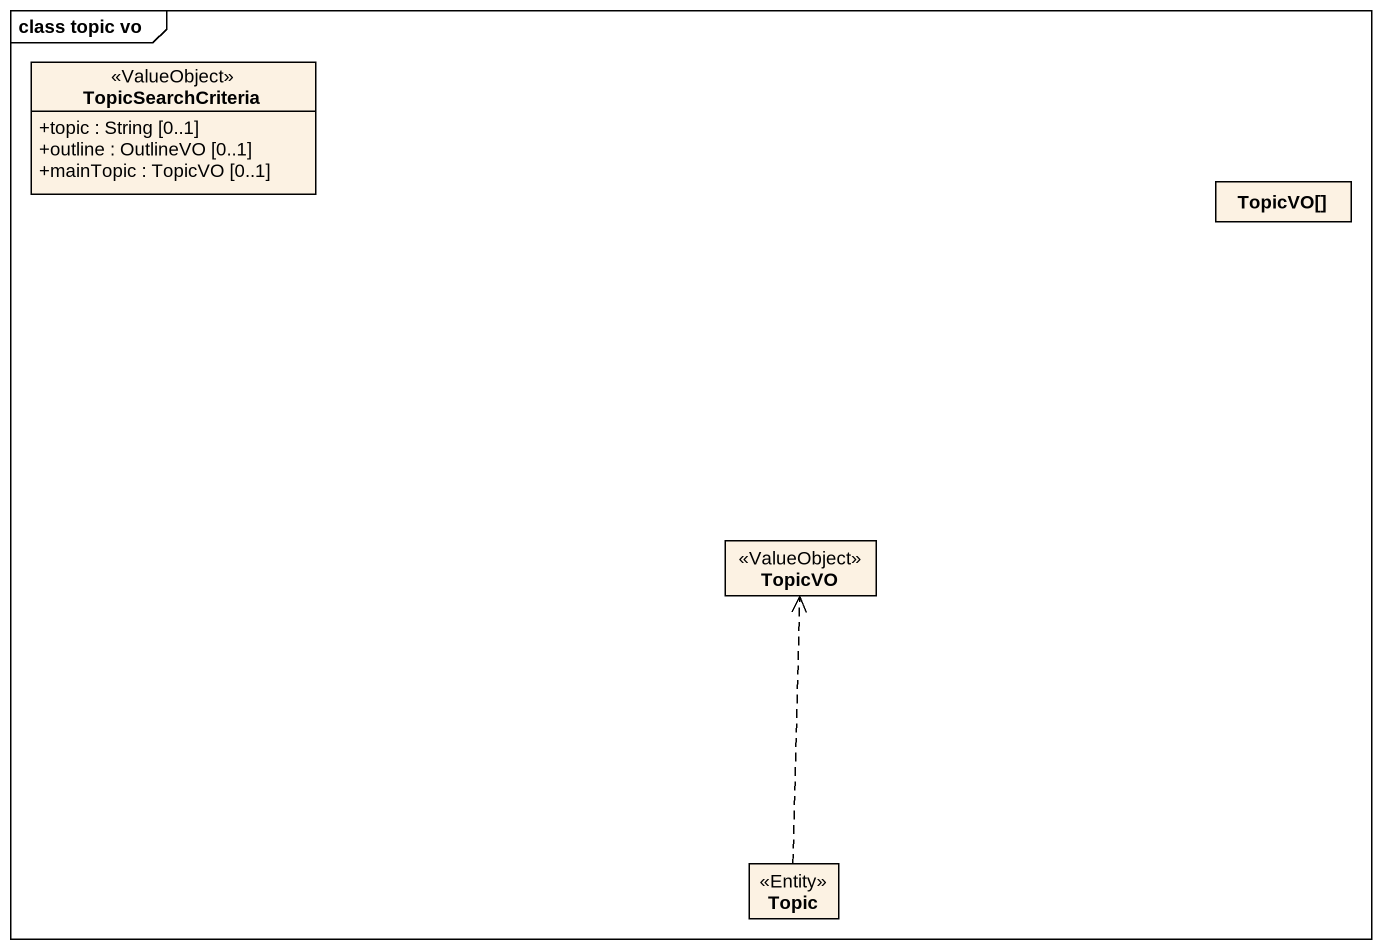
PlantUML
@startuml
mainframe class topic vo
hide circle
hide empty members
skinparam classAttributeIconSize 0
class TopicSearchCriteria <<ValueObject>> {
  +topic : String [0..1]
  +outline : OutlineVO [0..1]
  +mainTopic : TopicVO [0..1]
}
class "TopicVO[]" as TopicVO
class "TopicVO" as TopicVO_2 <<ValueObject>>
class Topic <<Entity>>
Topic .up.> TopicVO_2
@enduml
